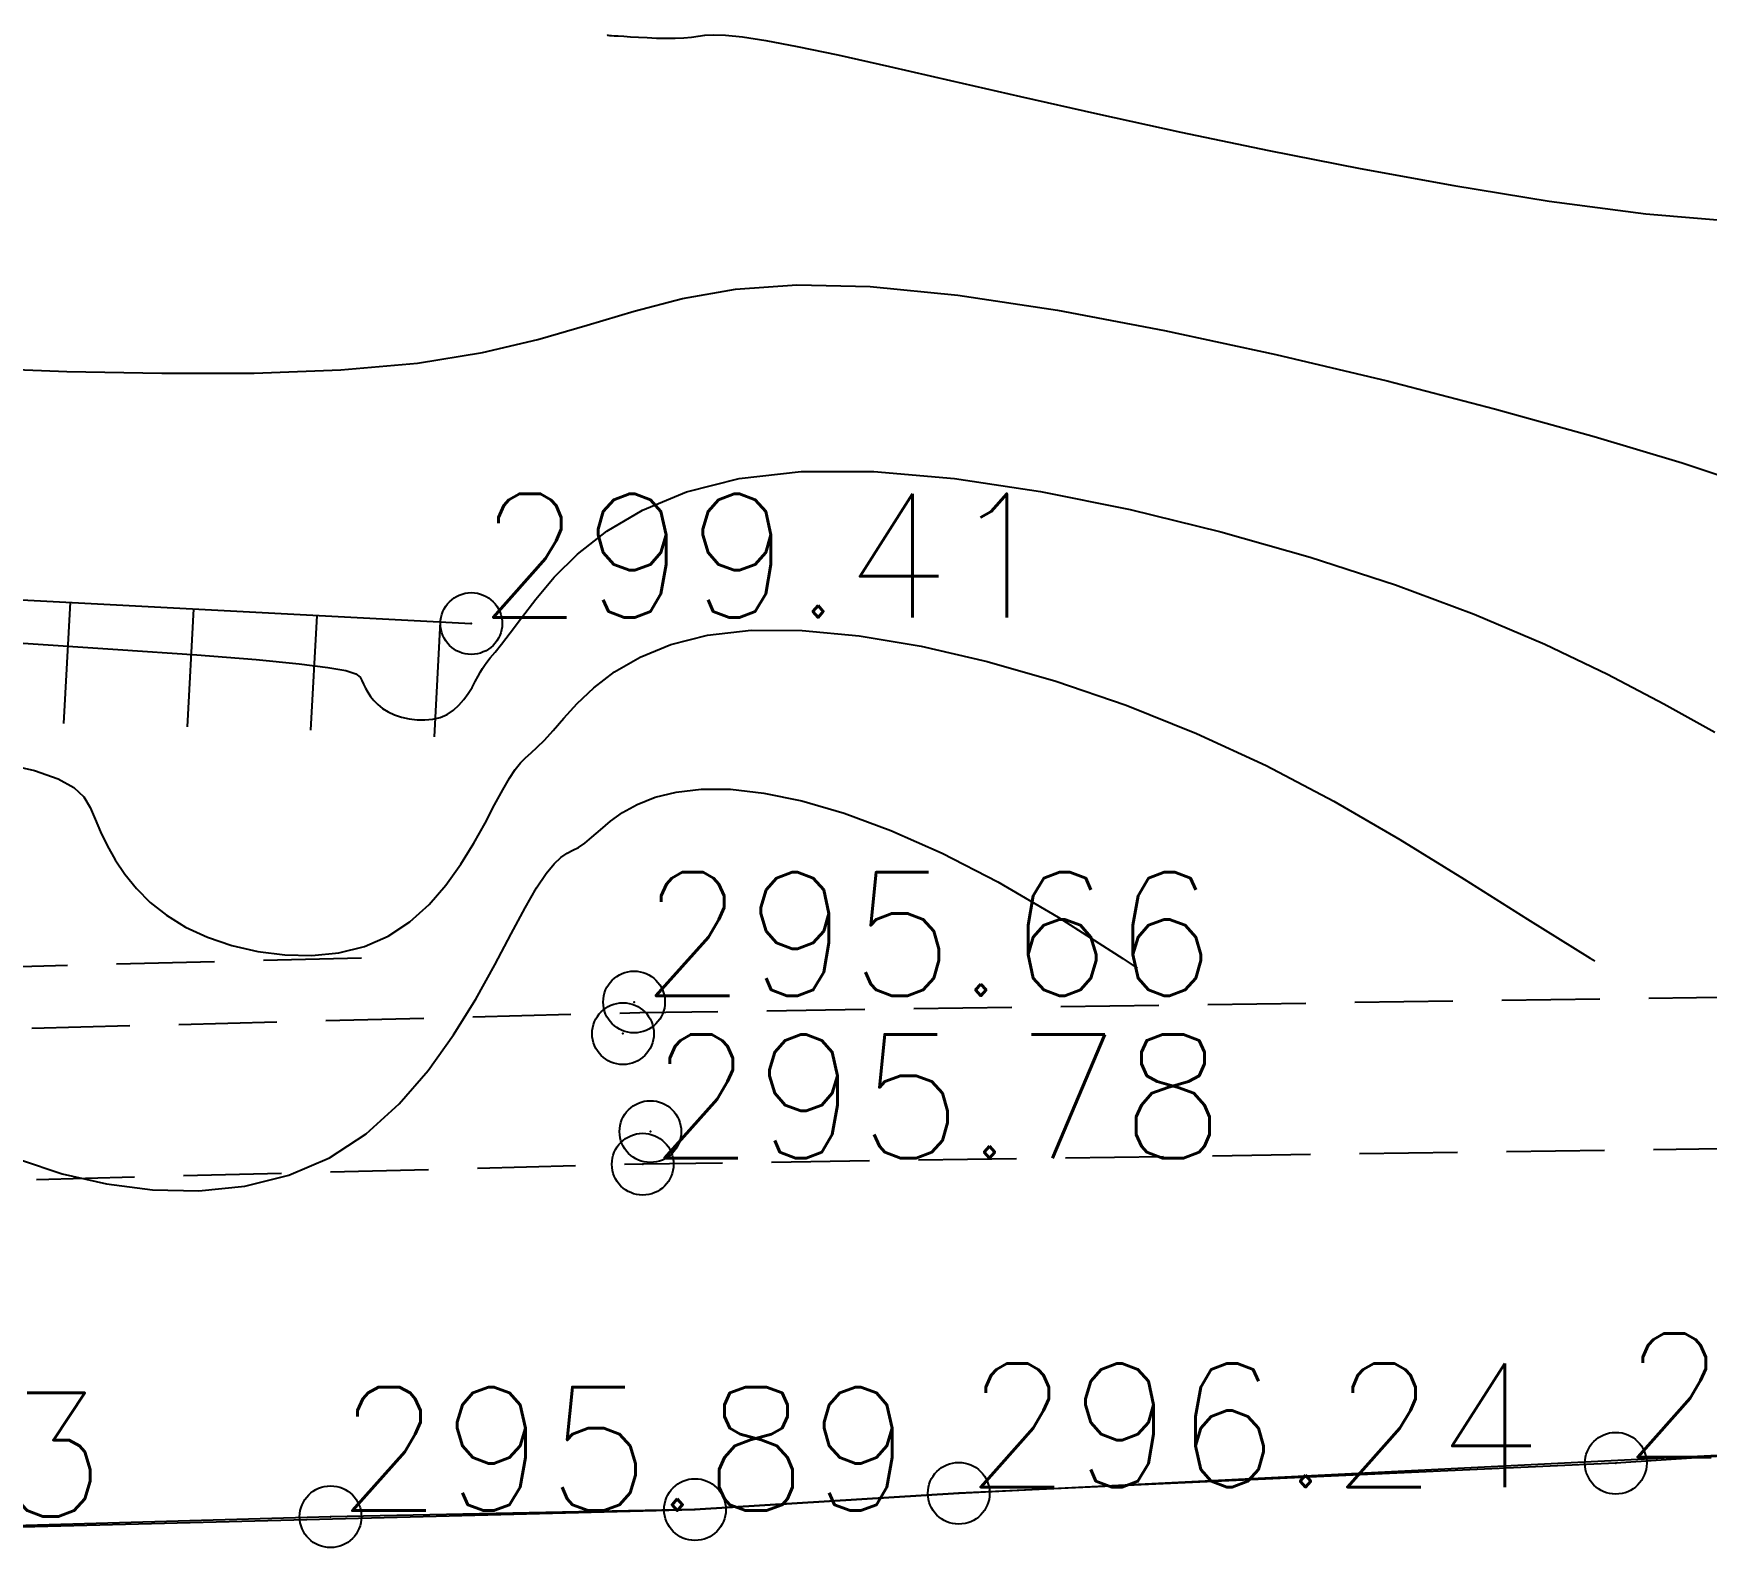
# Model space of a CAD drawing. Header units: millimetres. Extents: x 524954 to 526204, y 9523489 to 9524010.
# Drawn here: x 525878.64 to 525892.19, y 9523800.16 to 9523812.46 of the extents above; entities that cross this region are included whole.
import ezdxf

# ---------------------------------------------------------------- set-up
doc = ezdxf.new("R2010")
doc.units = ezdxf.units.MM
doc.header["$PDMODE"] = 32
doc.header["$PDSIZE"] = 0.5
doc.linetypes.add('CACHE2', pattern=[4.7625, 3.175, -1.5875])
for name, color, linetype in [('Bas_Talus', 40, 'CACHE2'), ('Bord_Route_Existante', 6, 'Continuous'), ('Caniveau', 5, 'CACHE2'), ('CN_01_00', 3, 'Continuous'), ('CN_02_00', 4, 'Continuous'), ('CN_10_00', 1, 'Continuous'), ('Haut_Talus', 30, 'Continuous'), ('Talus', 2, 'Continuous'), ('TopoAlt', 3, 'Continuous'), ('TOPOJIS', 7, 'Continuous')]:
    doc.layers.add(name, color=color, linetype=linetype)
doc.layers.add('Bord_Route_Existante_POLY3D', color=6, linetype='Continuous', plot=False)
doc.styles.add('Simplex 1.0', font='Simplex.shx', dxfattribs={"width": 0.99, "height": 1})

# ---------------------------------------------------------------- blocks, each defined once
blk = doc.blocks.new('TCPOINT M')
at = {"color": 0}
blk.add_point((0, 0), dxfattribs=at)
at = {"layer": 'TopoAlt', "style": 'Simplex 1.0', "width": 0.99}
blk.add_attdef('ALT', (0.15, 0.15), '', height=1, dxfattribs=at)

msp = doc.modelspace()

# ---------------------------------------------------------------- linework, layer by layer
at = {"layer": 'Bas_Talus', "ltscale": 0.25, "elevation": 307.27, "flags": 128}
msp.add_lwpolyline([(525881.294, 9523804.978), (525871.505, 9523804.728), (525863.683, 9523804.653), (525858.572, 9523804.855), (525852.297, 9523805.12), (525845.832, 9523805.515), (525839.522, 9523805.958), (525832.993, 9523806.76), (525825.298, 9523808.024), (525818.556, 9523809.232), (525811.241, 9523810.519), (525805.915, 9523811.481), (525799.568, 9523812.495), (525787.244, 9523814.667), (525774.113, 9523816.964), (525761.901, 9523819.093), (525751.839, 9523820.843), (525742.068, 9523821.856), (525725.768, 9523822.828), (525717.408, 9523823.033), (525706.723, 9523822.589), (525692.876, 9523821.983), (525687.102, 9523821.151)], dxfattribs=at)
at = {"layer": 'Bord_Route_Existante', "flags": 128}
msp.add_lwpolyline([(525875.063, 9523800.284), (525883.995, 9523800.513), (525886.131, 9523800.645), (525898.814, 9523801.282), (525903.445, 9523801.665), (525909.479, 9523802.36), (525914.558, 9523802.959), (525916.743, 9523803.267), (525920.356, 9523803.894), (525926.379, 9523805.213), (525931.338, 9523806.479), (525932.816, 9523806.972), (525940.502, 9523809.723), (525945.585, 9523811.907), (525947.852, 9523813.075), (525955.344, 9523817.205), (525961.799, 9523821.209), (525962.781, 9523821.94), (525970.648, 9523827.982), (525977.621, 9523834.354)], dxfattribs=at)
at = {"layer": 'Bord_Route_Existante_POLY3D'}
msp.add_polyline3d([(525955.344, 9523817.205, 301.72), (525947.852, 9523813.075, 301.05), (525945.585, 9523811.907, 300.84), (525940.502, 9523809.723, 300.42), (525932.816, 9523806.972, 299.78), (525931.338, 9523806.479, 299.68), (525926.379, 9523805.213, 299.29), (525920.356, 9523803.894, 298.8), (525916.743, 9523803.267, 298.53), (525914.558, 9523802.959, 298.36), (525909.479, 9523802.36, 297.94), (525903.445, 9523801.665, 297.52), (525898.814, 9523801.282, 297.15), (525897.369, 9523801.28, 297.05), (525891.451, 9523800.888, 296.63), (525886.131, 9523800.645, 296.24), (525883.995, 9523800.513, 296.09), (525881.044, 9523800.455, 295.89), (525875.063, 9523800.284, 295.44)], dxfattribs=at)
at = {"layer": 'Caniveau', "ltscale": 0.25, "elevation": 307.27, "flags": 128}
for points in [[(526001.693, 9523876.706), (525992.67, 9523862.583), (525988.317, 9523856.056), (525986.483, 9523853.58), (525979.846, 9523844.667), (525972.556, 9523835.757), (525965.764, 9523828.474), (525959.142, 9523822.599), (525952.525, 9523818.152), (525945.24, 9523814.478), (525937.422, 9523811.365), (525929.415, 9523808.87), (525922.977, 9523807.359), (525911.343, 9523805.517), (525900.219, 9523804.772), (525883.548, 9523804.534), (525871.514, 9523804.226), (525863.676, 9523804.152), (525858.551, 9523804.354), (525852.271, 9523804.619), (525845.799, 9523805.015), (525839.474, 9523805.458), (525832.921, 9523806.263), (525825.213, 9523807.529), (525818.468, 9523808.739), (525811.153, 9523810.025), (525805.831, 9523810.986), (525799.485, 9523812), (525787.157, 9523814.173), (525774.027, 9523816.47), (525761.815, 9523818.599), (525751.77, 9523820.346), (525742.028, 9523821.356), (525725.747, 9523822.327), (525717.412, 9523822.531), (525706.745, 9523822.088), (525692.923, 9523821.483), (525685.51, 9523820.415), (525667.69, 9523817.467), (525650.531, 9523812.577), (525633.827, 9523805.677), (525628.951, 9523803.575)], [(526002.725, 9523876.046), (525993.696, 9523861.913), (525989.319, 9523855.351), (525987.467, 9523852.849), (525980.812, 9523843.913), (525973.479, 9523834.951), (525966.621, 9523827.596), (525959.894, 9523821.628), (525953.145, 9523817.092), (525945.744, 9523813.359), (525937.832, 9523810.209), (525929.738, 9523807.687), (525923.213, 9523806.156), (525911.48, 9523804.298), (525900.269, 9523803.548), (525883.572, 9523803.309), (525871.536, 9523803.001), (525863.657, 9523802.926), (525858.501, 9523803.129), (525852.208, 9523803.396), (525845.719, 9523803.793), (525839.356, 9523804.238), (525832.747, 9523805.05), (525825.006, 9523806.322), (525818.254, 9523807.532), (525810.938, 9523808.819), (525805.625, 9523809.779), (525799.282, 9523810.792), (525786.945, 9523812.967), (525773.816, 9523815.263), (525761.605, 9523817.392), (525751.602, 9523819.132), (525741.928, 9523820.134), (525725.695, 9523821.102), (525717.422, 9523821.306), (525706.806, 9523820.864), (525693.255, 9523820.056), (525685.68, 9523819.201), (525667.959, 9523816.269), (525650.934, 9523811.417), (525634.345, 9523804.565), (525630.007, 9523801.744)]]:
    msp.add_lwpolyline(points, dxfattribs=at)
at = {"layer": 'CN_01_00', "flags": 128}
for points, elevation in [([(525883.286, 9523812.449), (525883.286, 9523812.449), (525883.288, 9523812.448), (525883.293, 9523812.448), (525883.302, 9523812.447), (525883.318, 9523812.446), (525883.341, 9523812.445), (525883.374, 9523812.443), (525883.418, 9523812.44), (525883.473, 9523812.436), (525883.538, 9523812.433), (525883.609, 9523812.429), (525883.684, 9523812.426), (525883.761, 9523812.425), (525883.835, 9523812.425), (525883.904, 9523812.427), (525883.966, 9523812.433), (525884.02, 9523812.441), (525884.075, 9523812.449), (525884.145, 9523812.453), (525884.243, 9523812.449), (525884.379, 9523812.435), (525884.568, 9523812.406), (525884.822, 9523812.358), (525885.152, 9523812.289), (525885.569, 9523812.196), (525886.065, 9523812.083), (525886.631, 9523811.953), (525887.255, 9523811.813), (525887.929, 9523811.665), (525888.641, 9523811.516), (525889.381, 9523811.37), (525890.14, 9523811.231), (525890.91, 9523811.106), (525891.694, 9523811.004), (525892.498, 9523810.936)], 301), ([(525878.514, 9523807.53), (525879.322, 9523807.477), (525879.961, 9523807.432), (525880.442, 9523807.394), (525880.789, 9523807.361), (525881.023, 9523807.331), (525881.169, 9523807.305), (525881.248, 9523807.279), (525881.283, 9523807.253), (525881.298, 9523807.226), (525881.311, 9523807.196), (525881.326, 9523807.163), (525881.345, 9523807.13), (525881.368, 9523807.096), (525881.395, 9523807.062), (525881.428, 9523807.03), (525881.466, 9523806.999), (525881.511, 9523806.972), (525881.563, 9523806.948), (525881.62, 9523806.928), (525881.681, 9523806.914), (525881.745, 9523806.906), (525881.809, 9523806.905), (525881.872, 9523806.911), (525881.932, 9523806.926), (525881.988, 9523806.95), (525882.039, 9523806.984), (525882.084, 9523807.025), (525882.124, 9523807.071), (525882.159, 9523807.12), (525882.19, 9523807.169), (525882.216, 9523807.216), (525882.239, 9523807.259), (525882.258, 9523807.295), (525882.274, 9523807.323), (525882.29, 9523807.347), (525882.311, 9523807.373), (525882.338, 9523807.407), (525882.376, 9523807.454), (525882.429, 9523807.52), (525882.499, 9523807.611), (525882.59, 9523807.731), (525882.706, 9523807.884), (525882.855, 9523808.06), (525883.043, 9523808.247), (525883.28, 9523808.433), (525883.571, 9523808.605), (525883.926, 9523808.752), (525884.352, 9523808.86), (525884.856, 9523808.918), (525885.442, 9523808.917), (525886.095, 9523808.86), (525886.794, 9523808.755), (525887.52, 9523808.609), (525888.254, 9523808.429), (525888.976, 9523808.223), (525889.666, 9523807.998), (525890.304, 9523807.761), (525890.875, 9523807.519), (525891.384, 9523807.276), (525891.841, 9523807.037), (525892.253, 9523806.806)], 299), ([(525878.535, 9523803.345), (525878.871, 9523803.231), (525879.23, 9523803.149), (525879.603, 9523803.101), (525879.979, 9523803.094), (525880.35, 9523803.132), (525880.706, 9523803.219), (525881.036, 9523803.36), (525881.334, 9523803.556), (525881.599, 9523803.797), (525881.834, 9523804.068), (525882.041, 9523804.356), (525882.22, 9523804.645), (525882.375, 9523804.923), (525882.508, 9523805.174), (525882.619, 9523805.385), (525882.712, 9523805.546), (525882.789, 9523805.661), (525882.854, 9523805.74), (525882.91, 9523805.792), (525882.959, 9523805.826), (525883.006, 9523805.85), (525883.053, 9523805.874), (525883.104, 9523805.908), (525883.161, 9523805.956), (525883.229, 9523806.017), (525883.31, 9523806.085), (525883.409, 9523806.155), (525883.528, 9523806.222), (525883.672, 9523806.279), (525883.843, 9523806.322), (525884.046, 9523806.345), (525884.282, 9523806.344), (525884.553, 9523806.313), (525884.86, 9523806.25), (525885.203, 9523806.15), (525885.581, 9523806.01), (525885.996, 9523805.826), (525886.447, 9523805.594), (525886.936, 9523805.31), (525887.46, 9523804.975), (525887.576, 9523804.896)], 297)]:
    msp.add_lwpolyline(points, dxfattribs=dict(at, elevation=elevation))
at = {"layer": 'CN_02_00', "elevation": 298, "flags": 128}
msp.add_lwpolyline([(525878.373, 9523806.559), (525878.647, 9523806.496), (525878.839, 9523806.43), (525878.966, 9523806.359), (525879.046, 9523806.282), (525879.097, 9523806.197), (525879.138, 9523806.103), (525879.182, 9523805.999), (525879.236, 9523805.889), (525879.3, 9523805.773), (525879.379, 9523805.656), (525879.473, 9523805.54), (525879.585, 9523805.428), (525879.717, 9523805.324), (525879.871, 9523805.229), (525880.049, 9523805.147), (525880.246, 9523805.08), (525880.456, 9523805.031), (525880.674, 9523805.004), (525880.894, 9523804.999), (525881.111, 9523805.021), (525881.319, 9523805.072), (525881.512, 9523805.155), (525881.686, 9523805.27), (525881.842, 9523805.411), (525881.979, 9523805.569), (525882.1, 9523805.738), (525882.205, 9523805.907), (525882.296, 9523806.069), (525882.373, 9523806.217), (525882.438, 9523806.34), (525882.493, 9523806.434), (525882.54, 9523806.504), (525882.582, 9523806.557), (525882.624, 9523806.6), (525882.668, 9523806.64), (525882.717, 9523806.685), (525882.776, 9523806.742), (525882.847, 9523806.819), (525882.934, 9523806.92), (525883.042, 9523807.038), (525883.177, 9523807.166), (525883.344, 9523807.294), (525883.55, 9523807.413), (525883.799, 9523807.515), (525884.097, 9523807.591), (525884.451, 9523807.632), (525884.862, 9523807.63), (525885.324, 9523807.586), (525885.827, 9523807.502), (525886.361, 9523807.379), (525886.918, 9523807.22), (525887.486, 9523807.025), (525888.056, 9523806.796), (525888.62, 9523806.536), (525889.168, 9523806.247), (525889.702, 9523805.937), (525890.224, 9523805.616), (525890.737, 9523805.292), (525891.244, 9523804.976), (525891.28, 9523804.954)], dxfattribs=at)
at = {"layer": 'CN_10_00', "elevation": 300, "flags": 128}
msp.add_lwpolyline([(525878.151, 9523809.756), (525878.91, 9523809.727), (525879.678, 9523809.712), (525880.427, 9523809.714), (525881.127, 9523809.74), (525881.749, 9523809.794), (525882.275, 9523809.879), (525882.723, 9523809.985), (525883.122, 9523810.102), (525883.502, 9523810.216), (525883.893, 9523810.317), (525884.322, 9523810.392), (525884.819, 9523810.428), (525885.413, 9523810.415), (525886.124, 9523810.344), (525886.929, 9523810.222), (525887.798, 9523810.059), (525888.698, 9523809.865), (525889.599, 9523809.65), (525890.469, 9523809.425), (525891.275, 9523809.201), (525891.988, 9523808.987), (525892.582, 9523808.791)], dxfattribs=at)
at = {"layer": 'Haut_Talus', "flags": 128}
msp.add_lwpolyline([(525685.716, 9523824.916), (525696.191, 9523824.896), (525705.373, 9523824.438), (525716.594, 9523827.293), (525723.404, 9523830.451), (525728.737, 9523828.949), (525737.27, 9523827.911), (525739.501, 9523826.7), (525750.138, 9523826.495), (525757.138, 9523823.986), (525781.586, 9523818.453), (525805.182, 9523815.671), (525819.959, 9523815.97), (525836.994, 9523810.609), (525836.994, 9523810.609), (525869.507, 9523808.355), (525882.184, 9523807.686)], dxfattribs=at)
at = {"layer": 'Talus'}
for p, q in [((525878.935, 9523807.858), (525878.883, 9523806.876, 102.423)), ((525879.934, 9523807.805), (525879.883, 9523806.85, 102.423)), ((525880.932, 9523807.752), (525880.883, 9523806.823, 102.423)), ((525881.931, 9523807.699), (525881.882, 9523806.768, 104.217))]:
    msp.add_line(p, q, dxfattribs=at)

# ---------------------------------------------------------------- block references
at = {"layer": 'TOPOJIS'}
ref = msp.add_blockref('TCPOINT M', (525882.184, 9523807.686, 299.41), dxfattribs=at)
ref.add_attrib('ALT', '299.41', (525882.234, 9523807.736, 299.41), dxfattribs={"layer": 'TopoAlt', "height": 1, "style": 'Simplex 1.0', "width": 0.99})
ref = msp.add_blockref('TCPOINT M', (525883.502, 9523804.622, 295.66), dxfattribs=at)
ref.add_attrib('ALT', '295.66', (525883.552, 9523804.672, 295.66), dxfattribs={"layer": 'TopoAlt', "height": 1, "style": 'Simplex 1.0', "width": 0.99})
for p in [(525883.412, 9523804.366, 294.76), (525883.634, 9523803.573, 294.81), (525883.995, 9523800.513, 296.09)]:
    msp.add_blockref('TCPOINT M', p, dxfattribs=at)
ref = msp.add_blockref('TCPOINT M', (525883.572, 9523803.309, 295.78), dxfattribs=at)
ref.add_attrib('ALT', '295.78', (525883.622, 9523803.359, 295.78), dxfattribs={"layer": 'TopoAlt', "height": 1, "style": 'Simplex 1.0', "width": 0.99})
ref = msp.add_blockref('TCPOINT M', (525891.451, 9523800.888, 296.63), dxfattribs=at)
ref.add_attrib('ALT', '296.63', (525891.501, 9523800.938, 296.63), dxfattribs={"layer": 'TopoAlt', "height": 1, "style": 'Simplex 1.0', "width": 0.99})
ref = msp.add_blockref('TCPOINT M', (525886.131, 9523800.645, 296.24), dxfattribs=at)
ref.add_attrib('ALT', '296.24', (525886.181, 9523800.695, 296.24), dxfattribs={"layer": 'TopoAlt', "height": 1, "style": 'Simplex 1.0', "width": 0.99})
ref = msp.add_blockref('TCPOINT M', (525874.507, 9523800.407, 295.33), dxfattribs=at)
ref.add_attrib('ALT', '295.33', (525874.557, 9523800.457, 295.33), dxfattribs={"layer": 'TopoAlt', "height": 1, "style": 'Simplex 1.0', "width": 0.99})
ref = msp.add_blockref('TCPOINT M', (525881.044, 9523800.455, 295.89), dxfattribs=at)
ref.add_attrib('ALT', '295.89', (525881.094, 9523800.505, 295.89), dxfattribs={"layer": 'TopoAlt', "height": 1, "style": 'Simplex 1.0', "width": 0.99})

doc.saveas('drawing.dxf')
